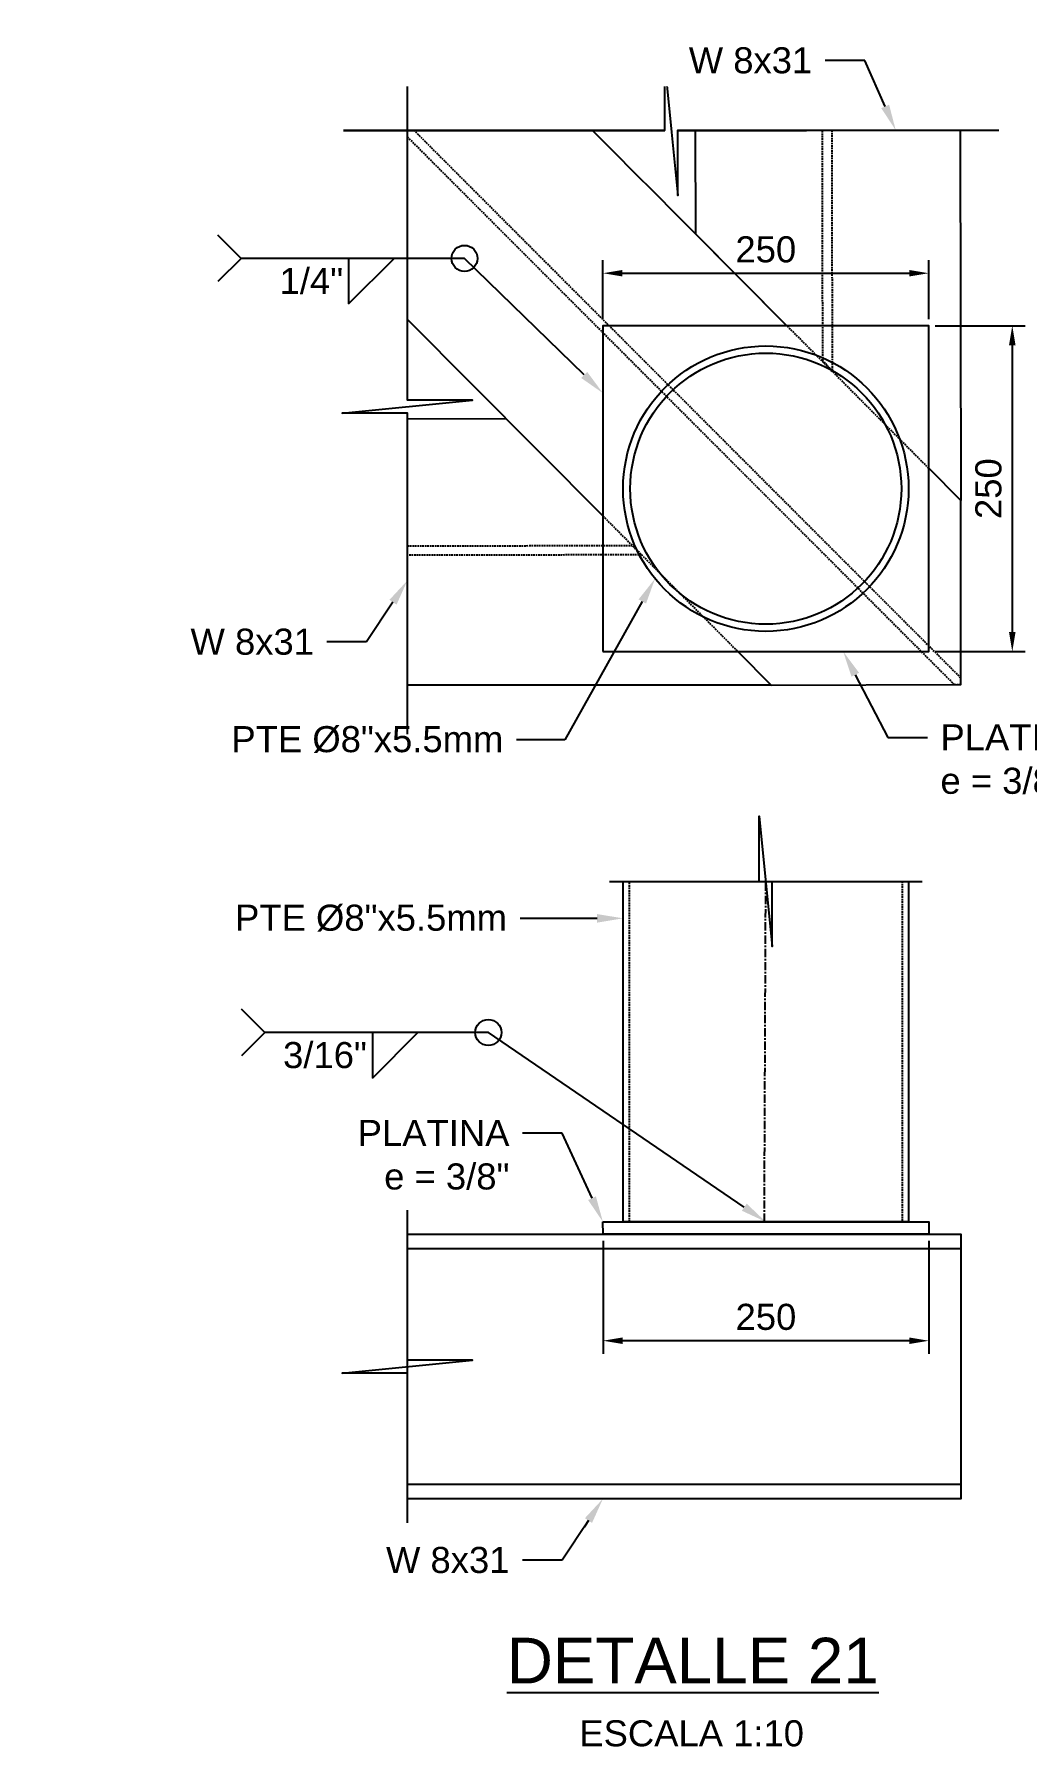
# Model space of a CAD drawing. Header units: millimetres. Extents: x -241278 to 318497, y -110515 to 29234.
# Drawn here: x -4950 to -4188, y -43249 to -41935 of the extents above; entities that cross this region are included whole.
import ezdxf
from ezdxf import colors
from ezdxf.entities.mleader import LeaderData, LeaderLine
from ezdxf.enums import TextEntityAlignment as Align
from ezdxf.math import Vec2, Vec3

# ---------------------------------------------------------------- set-up
doc = ezdxf.new("R2010")
doc.units = ezdxf.units.MM
doc.header["$LTSCALE"] = 0.1
doc.linetypes.add('CENTERX2', pattern=[101.6, 63.5, -12.7, 12.7, -12.7])
doc.linetypes.add('HIDDENX2', pattern=[19.05, 12.7, -6.35])
for name, color, linetype in [('EE-TEXTO 1', 4, 'Continuous'), ('EE-TEXTO 2', 2, 'Continuous'), ('SIM-COTAS', 1, 'Continuous'), ('SIM-EJES', 8, 'CENTERX2'), ('SIM-OCULTOS', 8, 'HIDDENX2'), ('SIM-PLATINAS', 2, 'Continuous'), ('SIM-TUBO 8x5.5', 212, 'Continuous'), ('SIM-W8x31', 54, 'Continuous')]:
    doc.layers.add(name, color=color, linetype=linetype)
doc.styles.add('ARIAL EE', font='arial.ttf')
doc.styles.get("Standard").update_dxf_attribs({"font": 'arial.ttf'})
doc.dimstyles.new('EE 1_STANDAR', dxfattribs={"dimtxt": 2, "dimasz": 1.5, "dimexe": 1, "dimexo": 0.5, "dimgap": 0.8, "dimtad": 1, "dimdec": 0, "dimdsep": 46, "dimtxsty": 'Standard', "dimcen": 0.09, "dimclrd": 256, "dimclre": 256, "dimclrt": 2, "dimadec": 0, "dimazin": 0, "dimtfac": 1, "dimtdec": 0, "dimtix": 1, "dimtmove": 0, "dimatfit": 2, "dimfxl": 1, "dimtolj": 1, "dimlwd": -1, "dimlwe": -1, "dimarcsym": 1})

# ---------------------------------------------------------------- blocks, each defined once
blk = doc.blocks.new('TÍTULO')
at = {"layer": 'EE-TEXTO 1', "style": 'ARIAL EE'}
blk.add_attdef('%%UTÍTULO', text='', height=3.5, dxfattribs=at).set_placement((0, 0), align=Align.MIDDLE_CENTER)
at = {"layer": 'EE-TEXTO 2', "style": 'ARIAL EE'}
for tag, p in [('SUBTÍTULO', (0, -4.24)), ('ESCALA', (0, -5.71))]:
    blk.add_attdef(tag, text='', height=2, dxfattribs=at).set_placement(p, align=Align.MIDDLE_CENTER)
blk = doc.blocks.new('*D620')
at = {"layer": 'SIM-COTAS', "transparency": 16777216}
for p, q in [((-4513.5, -42861), (-4513.5, -42947.7)), ((-4263.5, -42861), (-4263.5, -42947.7)), ((-4278.5, -42937.7), (-4498.5, -42937.7))]:
    blk.add_line(p, q, dxfattribs=at)
at = {"layer": 'SIM-COTAS', "linetype": 'Continuous', "transparency": 16777216}
for points in [[(-4498.5, -42935.2), (-4498.5, -42940.2), (-4513.5, -42937.7)], [(-4278.5, -42935.2), (-4278.5, -42940.2), (-4263.5, -42937.7)]]:
    blk.add_solid(points, dxfattribs=at)
at = {"layer": 'SIM-COTAS', "color": 2, "linetype": 'Continuous', "transparency": 16777216, "insert": (-4388.5, -42919.5), "char_height": 20, "attachment_point": 5}
blk.add_mtext('\\A1;250', dxfattribs=at)
blk = doc.blocks.new('AWS-FILL-DER')
at = {"transparency": 16777216}
for p, q in [((-19.75, 0), (-21.53, 1.78)), ((-11.5, -3.5), (-8, 0)), ((-19.75, 0), (-21.53, -1.78)), ((-8, 0), (-19.75, 0)), ((-11.5, 0), (-11.5, -3.5))]:
    blk.add_line(p, q, dxfattribs=at)
at = {"layer": 'EE-TEXTO 2', "color": 2, "transparency": 16777216, "style": 'ARIAL EE'}
for tag, flags, p in [('OBSERVACION', 4, (-21.91, -1.07)), ('VALOR_SOLDADURA', 12, (-11.92, -2.73))]:
    blk.add_attdef(tag, text='', height=2, dxfattribs=dict(at, flags=flags)).set_placement(p, align=Align.RIGHT)
at = {"layer": 'EE-TEXTO 2', "color": 2, "transparency": 16777216, "style": 'ARIAL EE', "flags": 12}
blk.add_attdef('DE-TANTO-CADA-TANTO', (-7.66, -2.68), '', height=2, dxfattribs=at)
blk = doc.blocks.new('*D621')
at = {"layer": 'SIM-COTAS', "transparency": 16777216}
for p, q in [((-4258.6, -42158.9), (-4189.5, -42158.9)), ((-4199.5, -42173.9), (-4199.5, -42393.9)), ((-4258.6, -42408.9), (-4189.5, -42408.9))]:
    blk.add_line(p, q, dxfattribs=at)
for points in [[(-4202, -42173.9), (-4197, -42173.9), (-4199.5, -42158.9)], [(-4202, -42393.9), (-4197, -42393.9), (-4199.5, -42408.9)]]:
    blk.add_solid(points, dxfattribs=at)
at = {"layer": 'SIM-COTAS', "color": 2, "transparency": 16777216, "insert": (-4217.7, -42283.9), "char_height": 20, "attachment_point": 5, "rotation": 90}
blk.add_mtext('\\A1;250', dxfattribs=at)
blk = doc.blocks.new('*D622')
at = {"layer": 'SIM-COTAS', "transparency": 16777216}
for p, q in [((-4513.6, -42153.9), (-4513.6, -42108.6)), ((-4263.6, -42153.9), (-4263.6, -42108.6)), ((-4498.6, -42118.6), (-4278.6, -42118.6))]:
    blk.add_line(p, q, dxfattribs=at)
for points in [[(-4498.6, -42116.1), (-4498.6, -42121.1), (-4513.6, -42118.6)], [(-4278.6, -42116.1), (-4278.6, -42121.1), (-4263.6, -42118.6)]]:
    blk.add_solid(points, dxfattribs=at)
at = {"layer": 'SIM-COTAS', "color": 2, "transparency": 16777216, "insert": (-4388.6, -42100.4), "char_height": 20, "attachment_point": 5}
blk.add_mtext('\\A1;250', dxfattribs=at)

msp = doc.modelspace()

# ---------------------------------------------------------------- linework, layer by layer
at = {"layer": 'SIM-COTAS'}
msp.add_lwpolyline([(-4508.6, -42585.2), (-4393.6, -42585.2), (-4393.6, -42535.2), (-4383.6, -42635.2), (-4383.6, -42585.2), (-4268.6, -42585.2)], dxfattribs=at)
for centre in [(-4619.8, -42107.2), (-4601.5, -42701.2)]:
    msp.add_circle(centre, 10, dxfattribs=at)
at = {"layer": 'SIM-EJES'}
msp.add_line((-4389.7, -42846.5), (-4388.6, -42585.2), dxfattribs=at)
at = {"layer": 'SIM-OCULTOS'}
for p, q in [((-4263.6, -42268.3), (-4372.4, -42158.9)), ((-4513.6, -42304.8), (-4410.1, -42408.9))]:
    msp.add_line(p, q, dxfattribs=at)
for points in [[(-4338, -42008.9), (-4337.7, -42193.2), (-4344.9, -42185.9), (-4345.2, -42008.9)], [(-4663.6, -42327.8), (-4491.1, -42327.5)], [(-4483.9, -42334.7), (-4663.6, -42335)]]:
    msp.add_lwpolyline(points, dxfattribs=at)
msp.add_lwpolyline([(-4284.1, -42585.2), (-4284.1, -42846.4), (-4493.2, -42846.5), (-4493.1, -42585.2)], close=True, dxfattribs=at)
at = {"layer": 'SIM-PLATINAS'}
for points in [[(-4513.6, -42408.9), (-4263.6, -42408.9), (-4263.6, -42158.9), (-4513.6, -42158.9)], [(-4513.6, -42846.5), (-4263.6, -42846.5), (-4263.5, -42856), (-4513.5, -42856)]]:
    msp.add_lwpolyline(points, close=True, dxfattribs=at)
at = {"layer": 'SIM-TUBO 8x5.5'}
msp.add_lwpolyline([(-4279.1, -42585.2), (-4279.1, -42846.4), (-4498.1, -42846.5), (-4498.1, -42585.2)], close=True, dxfattribs=at)
for radius in [109.5, 104]:
    msp.add_circle((-4388.6, -42283.9), radius, dxfattribs=at)
at = {"layer": 'SIM-W8x31'}
for points in [[(-4239.5, -42008.9), (-4239, -42293.1), (-4263.6, -42268.3)], [(-4663.6, -42154), (-4513.6, -42304.8)], [(-4663.6, -42230.2), (-4587.9, -42230.1)], [(-4410.1, -42408.9), (-4384.5, -42434.7), (-4239, -42434.2), (-4239, -42293.1), (-4263.6, -42268.3)], [(-4384.5, -42434.7), (-4663.6, -42434.7)]]:
    msp.add_lwpolyline(points, dxfattribs=at)

# ---------------------------------------------------------------- block references
at = {"layer": 'SIM-COTAS'}
ref = msp.add_blockref('TÍTULO', (-4439.2, -43235.6), dxfattribs=dict(at, xscale=10, yscale=10, zscale=10))
ref.add_attrib('ESCALA1:100', 'ESCALA 1:10', dxfattribs={"layer": 'EE-TEXTO 2', "height": 20, "style": 'ARIAL EE'}).set_placement((-4445.5, -43248.9), align=Align.CENTER)
ref.add_attrib('%%UVISTAENPLANTA', '%%UDETALLE 21', dxfattribs={"layer": 'EE-TEXTO 1', "height": 35, "style": 'ARIAL EE'}).set_placement((-4444.6, -43200.6), align=Align.CENTER)

# ---------------------------------------------------------------- dimensions: what is measured, and where the dimension line sits
dim = msp.add_linear_dim(base=(-4263.6, -42118.6), p1=(-4513.6, -42158.9), p2=(-4263.6, -42158.9), dimstyle='EE 1_STANDAR', dxfattribs=at)
dim.commit()
dim.dimension.update_dxf_attribs({"geometry": '*D622', "text_midpoint": (-4388.6, -42100.4)})
dim = msp.add_linear_dim(base=(-4199.5, -42408.9), p1=(-4263.6, -42158.9), p2=(-4263.6, -42408.9), angle=90, dimstyle='EE 1_STANDAR', dxfattribs=at)
dim.commit()
dim.dimension.update_dxf_attribs({"geometry": '*D621', "text_midpoint": (-4217.7, -42283.9)})

# ---------------------------------------------------------------- leaders
at = {"layer": 'SIM-COTAS', "linetype": 'Continuous'}
ml = msp.add_multileader_mtext('Standard', dxfattribs=at)
ml.set_content('\\A1;{\\C2;VIGA ARMADATIPO 1}', color=256)
ml.set_leader_properties()
ml.build(insert=Vec2(0, 0))
ml.multileader.update_dxf_attribs({"dogleg_length": 0.0025, "arrow_head_size": 20, "scale": 10})
ctx = ml.context
ctx.base_point, ctx.scale, ctx.char_height, ctx.arrow_head_size, ctx.landing_gap_size, ctx.plane_origin = Vec3(-6419.7, -42029.3), 10, 20, 20, 10, Vec3(22851.2, -35500.4)
notes = []
notes.append((ctx, [(1, (1, 1, 0), (-6450, -42029.3), (1, 0), 30.4, [(0, [(-6450, -41970.8)], 0, [])])]))
ctx.mtext.insert, ctx.mtext.rotation, ctx.mtext.width, ctx.mtext.defined_height, ctx.mtext.flow_direction = Vec3(-6409.7, -42019.1), 6.283185, 204.251, 56.3, 5
ctx.mtext.has_bg_fill, ctx.mtext.bg_color, ctx.mtext.bg_scale_factor, ctx.mtext.bg_transparency, ctx.mtext.use_window_bg_color = 1, -1027028792, 1.5, 0, 1
at = {"layer": 'SIM-COTAS'}
ml = msp.add_multileader_block('Standard', dxfattribs=at)
ml.set_content('AWS-FILL-DER', color=256, scale=10)
ml.set_attribute('DE-TANTO-CADA-TANTO', '', width=0)
ml.set_attribute('VALOR_SOLDADURA', '1/4"', width=0)
ml.set_attribute('OBSERVACION', '', width=0)
ml.set_leader_properties(color=256)
ml.build(insert=Vec2(0, 0))
ml.multileader.update_dxf_attribs({"arrow_head_size": 20, "scale": 10, "block_connection_type": 1})
ctx = ml.context
ctx.base_point, ctx.scale, ctx.char_height, ctx.arrow_head_size, ctx.landing_gap_size, ctx.plane_origin = Vec3(-4791.2, -42107.2), 10, 40, 20, 20, Vec3(-4950.7, -42732.9)
ctx.attachment_type = 1
notes.append((ctx, [(0, (1, 1, 0), (-4619.8, -42107.2), (-1, 0), 53.9, [(0, [(-4513.6, -42210.6)], 0, [])])]))
ctx.block.insert = Vec3(-4593.7, -42107.2)
at = {"layer": 'SIM-COTAS', "linetype": 'Continuous'}
ml = msp.add_multileader_mtext('Standard', dxfattribs=at)
ml.set_content('\\A1;{\\C2;PTE Ø8"x5.5mm }', color=256)
ml.set_leader_properties()
ml.build(insert=Vec2(0, 0))
ml.multileader.update_dxf_attribs({"dogleg_length": 0.0025, "arrow_head_size": 20, "scale": 10})
ctx = ml.context
ctx.base_point, ctx.scale, ctx.char_height, ctx.arrow_head_size, ctx.landing_gap_size, ctx.plane_origin = Vec3(-4743.6, -42476.6), 10, 20, 20, 10, Vec3(-566.6, -26417.2)
ctx.text_align_type = 2
notes.append((ctx, [(0, (1, 1, 0), (-4542.7, -42476.6), (-1, 0), 37.2, [(0, [(-4473.6, -42353)], 0, [])])]))
ctx.mtext.insert, ctx.mtext.width, ctx.mtext.defined_height, ctx.mtext.alignment, ctx.mtext.flow_direction = Vec3(-4590, -42466.1), 149.753, 121, 3, 5
ml = msp.add_multileader_mtext('Standard', dxfattribs=at)
ml.set_content('\\A1;{\\C2;PTE Ø8"x5.5mm }', color=256)
ml.set_leader_properties()
ml.build(insert=Vec2(0, 0))
ml.multileader.update_dxf_attribs({"dogleg_length": 0.0025, "arrow_head_size": 20, "scale": 10})
ctx = ml.context
ctx.base_point, ctx.scale, ctx.char_height, ctx.arrow_head_size, ctx.landing_gap_size, ctx.plane_origin = Vec3(-4740.8, -42613.6), 10, 20, 20, 10, Vec3(-563.9, -26554.2)
ctx.text_align_type = 2
notes.append((ctx, [(0, (1, 1, 0), (-4540, -42613.6), (-1, 0), 37.2, [(0, [(-4498.1, -42613.6)], 0, [])])]))
ctx.mtext.insert, ctx.mtext.width, ctx.mtext.defined_height, ctx.mtext.alignment, ctx.mtext.flow_direction = Vec3(-4587.2, -42603.1), 149.753, 121, 3, 5
ml = msp.add_multileader_mtext('Standard', dxfattribs=at)
ml.set_content('\\A1;{\\C2;VIGA ARMADATIPO 1}', color=256)
ml.set_leader_properties()
ml.build(insert=Vec2(0, 0))
ml.multileader.update_dxf_attribs({"dogleg_length": 0.0025, "arrow_head_size": 20, "scale": 10})
ctx = ml.context
ctx.base_point, ctx.scale, ctx.char_height, ctx.arrow_head_size, ctx.landing_gap_size, ctx.plane_origin = Vec3(-6455.4, -43061.2), 10, 20, 20, 10, Vec3(22817, -36430.9)
notes.append((ctx, [(1, (1, 1, 0), (-6485.8, -43061.2), (1, 0), 30.4, [(0, [(-6484.2, -42901.3)], 0, [])])]))
ctx.mtext.insert, ctx.mtext.rotation, ctx.mtext.width, ctx.mtext.defined_height, ctx.mtext.flow_direction = Vec3(-6445.4, -43051), 6.283185, 204.251, 56.3, 5
ctx.mtext.has_bg_fill, ctx.mtext.bg_color, ctx.mtext.bg_scale_factor, ctx.mtext.bg_transparency, ctx.mtext.use_window_bg_color = 1, -1027028792, 1.5, 0, 1
for ctx, leaders in notes:
    for number, flags, end, landing, length, lines in leaders:
        leader = LeaderData()
        leader.index, (leader.has_last_leader_line, leader.has_dogleg_vector, leader.attachment_direction) = number, flags
        leader.last_leader_point, leader.dogleg_vector, leader.dogleg_length = Vec3(end), Vec3(landing), length
        for number, points, colour, breaks in lines:
            line = LeaderLine()
            line.index, line.vertices, line.color, line.breaks = number, Vec3.list(points), colors.encode_raw_color(colour), breaks
            leader.lines.append(line)
        ctx.leaders.append(leader)

# ---------------------------------------------------------------- next in the draw order: linework, layer by layer
at = {"layer": 'SIM-COTAS'}
for points in [[(-4712.7, -42008.9), (-4466.2, -42008.9), (-4466.2, -41958.9), (-4456.2, -42058.9), (-4456.2, -42008.9), (-4209.7, -42008.9)], [(-4663.6, -42472.4), (-4663.6, -42225.9), (-4713.6, -42225.9), (-4613.6, -42215.9), (-4663.6, -42215.9), (-4663.6, -41969.4)]]:
    msp.add_lwpolyline(points, dxfattribs=at)
at = {"layer": 'SIM-OCULTOS'}
msp.add_lwpolyline([(-4663.6, -42014), (-4244, -42434.2), (-4239, -42434.2), (-4239, -42429.1), (-4658.6, -42008.9)], dxfattribs=at)
at = {"layer": 'SIM-W8x31'}
for points in [[(-4372.4, -42158.9), (-4521.6, -42008.9)], [(-4372.4, -42158.9), (-4442.3, -42088.6), (-4442.5, -42008.9)]]:
    msp.add_lwpolyline(points, dxfattribs=at)
for points in [[(-4663.6, -42856), (-4239, -42855.9), (-4239, -43058.9), (-4663.6, -43059)], [(-4663.6, -42867), (-4239, -42866.9), (-4239, -43047.9), (-4663.6, -43048)]]:
    msp.add_lwpolyline(points, close=True, dxfattribs=at)

# ---------------------------------------------------------------- next in the draw order: dimensions: what is measured, and where the dimension line sits
at = {"layer": 'SIM-COTAS', "linetype": 'Continuous'}
dim = msp.add_linear_dim(base=(-4513.5, -42937.7), p1=(-4263.5, -42856), p2=(-4513.5, -42856), dimstyle='EE 1_STANDAR', dxfattribs=at)
dim.commit()
dim.dimension.update_dxf_attribs({"geometry": '*D620', "text_midpoint": (-4388.5, -42919.5)})

# ---------------------------------------------------------------- next in the draw order: leaders
ml = msp.add_multileader_mtext('Standard', dxfattribs=at)
ml.set_content('\\A1;{\\C2;PLATINA\\Pe = 3/8"}', color=256)
ml.set_leader_properties()
ml.build(insert=Vec2(0, 0))
ml.multileader.update_dxf_attribs({"dogleg_length": 0.0025, "arrow_head_size": 20, "scale": 10})
ctx = ml.context
ctx.base_point, ctx.scale, ctx.char_height, ctx.arrow_head_size, ctx.landing_gap_size, ctx.plane_origin = Vec3(-4709.6, -42778.5), 10, 20, 20, 10, Vec3(-33844.6, -36094.4)
ctx.text_align_type = 2
notes = []
notes.append((ctx, [(1, (1, 1, 0), (-4544.9, -42778.5), (-1, 0), 30.4, [(0, [(-4513.6, -42846.5)], 0, [])])]))
ctx.mtext.insert, ctx.mtext.width, ctx.mtext.defined_height, ctx.mtext.alignment, ctx.mtext.flow_direction = Vec3(-4585.3, -42768.3), 106.419, 56.3, 3, 5
ctx.mtext.has_bg_fill, ctx.mtext.bg_color, ctx.mtext.bg_scale_factor, ctx.mtext.bg_transparency, ctx.mtext.use_window_bg_color = 1, -1027028792, 1.5, 0, 1
for ctx, leaders in notes:
    for number, flags, end, landing, length, lines in leaders:
        leader = LeaderData()
        leader.index, (leader.has_last_leader_line, leader.has_dogleg_vector, leader.attachment_direction) = number, flags
        leader.last_leader_point, leader.dogleg_vector, leader.dogleg_length = Vec3(end), Vec3(landing), length
        for number, points, colour, breaks in lines:
            line = LeaderLine()
            line.index, line.vertices, line.color, line.breaks = number, Vec3.list(points), colors.encode_raw_color(colour), breaks
            leader.lines.append(line)
        ctx.leaders.append(leader)

# ---------------------------------------------------------------- next in the draw order: leaders
ml = msp.add_multileader_mtext('Standard', dxfattribs=at)
ml.set_content('\\A1;{\\C2;W 8x31}', color=256)
ml.set_leader_properties()
ml.build(insert=Vec2(0, 0))
ml.multileader.update_dxf_attribs({"dogleg_length": 0.0025, "arrow_head_size": 20, "scale": 10})
ctx = ml.context
ctx.base_point, ctx.scale, ctx.char_height, ctx.arrow_head_size, ctx.landing_gap_size, ctx.plane_origin = Vec3(-4452.2, -41955.4), 10, 20, 20, 10, Vec3(-33619.9, -35266)
ctx.text_align_type = 2
notes = []
notes.append((ctx, [(1, (1, 1, 0), (-4312.6, -41955.4), (-1, 0), 30.4, [(0, [(-4288.9, -42008.9)], 0, [])])]))
ctx.mtext.insert, ctx.mtext.width, ctx.mtext.defined_height, ctx.mtext.alignment, ctx.mtext.flow_direction = Vec3(-4353, -41945.2), 105.626, 56.3, 3, 5
ctx.mtext.has_bg_fill, ctx.mtext.bg_color, ctx.mtext.bg_scale_factor, ctx.mtext.bg_transparency, ctx.mtext.use_window_bg_color = 1, -1027028792, 1.5, 0, 1
ml = msp.add_multileader_mtext('Standard', dxfattribs=at)
ml.set_content('\\A1;{\\C2;W 8x31}', color=256)
ml.set_leader_properties()
ml.build(insert=Vec2(0, 0))
ml.multileader.update_dxf_attribs({"dogleg_length": 0.0025, "arrow_head_size": 20, "scale": 10})
ctx = ml.context
ctx.base_point, ctx.scale, ctx.char_height, ctx.arrow_head_size, ctx.landing_gap_size, ctx.plane_origin = Vec3(-4834.5, -42401.5), 10, 20, 20, 10, Vec3(-33994.6, -35717.3)
ctx.text_align_type = 2
notes.append((ctx, [(1, (1, 1, 0), (-4694.9, -42401.5), (-1, 0), 30.4, [(0, [(-4663.6, -42354.4)], 0, [])])]))
ctx.mtext.insert, ctx.mtext.width, ctx.mtext.defined_height, ctx.mtext.alignment, ctx.mtext.flow_direction = Vec3(-4735.3, -42391.3), 105.626, 56.3, 3, 5
ctx.mtext.has_bg_fill, ctx.mtext.bg_color, ctx.mtext.bg_scale_factor, ctx.mtext.bg_transparency, ctx.mtext.use_window_bg_color = 1, -1027028792, 1.5, 0, 1
ml = msp.add_multileader_mtext('Standard', dxfattribs=at)
ml.set_content('\\A1;{\\C2;PLATINA\\Pe = 3/8"}', color=256)
ml.set_leader_properties()
ml.build(insert=Vec2(0, 0))
ml.multileader.update_dxf_attribs({"dogleg_length": 0.0025, "arrow_head_size": 20, "scale": 10})
ctx = ml.context
ctx.base_point, ctx.scale, ctx.char_height, ctx.arrow_head_size, ctx.landing_gap_size, ctx.plane_origin = Vec3(-4264.6, -42474.9), 10, 20, 20, 10, Vec3(-33399.5, -35790.7)
notes.append((ctx, [(0, (1, 1, 0), (-4294.9, -42474.9), (1, 0), 30.4, [(0, [(-4329.2, -42408.9)], 0, [])])]))
ctx.mtext.insert, ctx.mtext.width, ctx.mtext.defined_height, ctx.mtext.flow_direction = Vec3(-4254.6, -42464.7), 106.419, 56.3, 5
ctx.mtext.has_bg_fill, ctx.mtext.bg_color, ctx.mtext.bg_scale_factor, ctx.mtext.bg_transparency, ctx.mtext.use_window_bg_color = 1, -1027028792, 1.5, 0, 1
at = {"layer": 'SIM-COTAS'}
ml = msp.add_multileader_block('Standard', dxfattribs=at)
ml.set_content('AWS-FILL-DER', color=256, scale=10)
ml.set_attribute('DE-TANTO-CADA-TANTO', '', width=0)
ml.set_attribute('VALOR_SOLDADURA', '3/16"', width=0)
ml.set_attribute('OBSERVACION', '', width=0)
ml.set_leader_properties(color=256)
ml.build(insert=Vec2(0, 0))
ml.multileader.update_dxf_attribs({"arrow_head_size": 20, "scale": 10, "block_connection_type": 1})
ctx = ml.context
ctx.base_point, ctx.scale, ctx.char_height, ctx.arrow_head_size, ctx.landing_gap_size, ctx.plane_origin = Vec3(-4773, -42701.2), 10, 40, 20, 20, Vec3(-4932.4, -43326.9)
ctx.attachment_type = 1
notes.append((ctx, [(0, (1, 1, 0), (-4601.5, -42701.2), (-1, 0), 53.9, [(0, [(-4388.6, -42846.5)], 0, [])])]))
ctx.block.insert = Vec3(-4575.5, -42701.2)
at = {"layer": 'SIM-COTAS', "linetype": 'Continuous'}
ml = msp.add_multileader_mtext('Standard', dxfattribs=at)
ml.set_content('\\A1;{\\C2;W 8x31}', color=256)
ml.set_leader_properties()
ml.build(insert=Vec2(0, 0))
ml.multileader.update_dxf_attribs({"dogleg_length": 0.0025, "arrow_head_size": 20, "scale": 10})
ctx = ml.context
ctx.base_point, ctx.scale, ctx.char_height, ctx.arrow_head_size, ctx.landing_gap_size, ctx.plane_origin = Vec3(-4684.5, -43106.1), 10, 20, 20, 10, Vec3(-33844.6, -36421.9)
ctx.text_align_type = 2
notes.append((ctx, [(1, (1, 1, 0), (-4544.9, -43106.1), (-1, 0), 30.4, [(0, [(-4513.6, -43059)], 0, [])])]))
ctx.mtext.insert, ctx.mtext.width, ctx.mtext.defined_height, ctx.mtext.alignment, ctx.mtext.flow_direction = Vec3(-4585.3, -43095.9), 105.626, 56.3, 3, 5
ctx.mtext.has_bg_fill, ctx.mtext.bg_color, ctx.mtext.bg_scale_factor, ctx.mtext.bg_transparency, ctx.mtext.use_window_bg_color = 1, -1027028792, 1.5, 0, 1
for ctx, leaders in notes:
    for number, flags, end, landing, length, lines in leaders:
        leader = LeaderData()
        leader.index, (leader.has_last_leader_line, leader.has_dogleg_vector, leader.attachment_direction) = number, flags
        leader.last_leader_point, leader.dogleg_vector, leader.dogleg_length = Vec3(end), Vec3(landing), length
        for number, points, colour, breaks in lines:
            line = LeaderLine()
            line.index, line.vertices, line.color, line.breaks = number, Vec3.list(points), colors.encode_raw_color(colour), breaks
            leader.lines.append(line)
        ctx.leaders.append(leader)

# ---------------------------------------------------------------- next in the draw order: linework, layer by layer
at = {"layer": 'SIM-COTAS'}
msp.add_lwpolyline([(-4663.6, -43077.5), (-4663.6, -42962.5), (-4713.6, -42962.5), (-4613.6, -42952.5), (-4663.6, -42952.5), (-4663.6, -42837.5)], dxfattribs=at)

doc.saveas('drawing.dxf')
